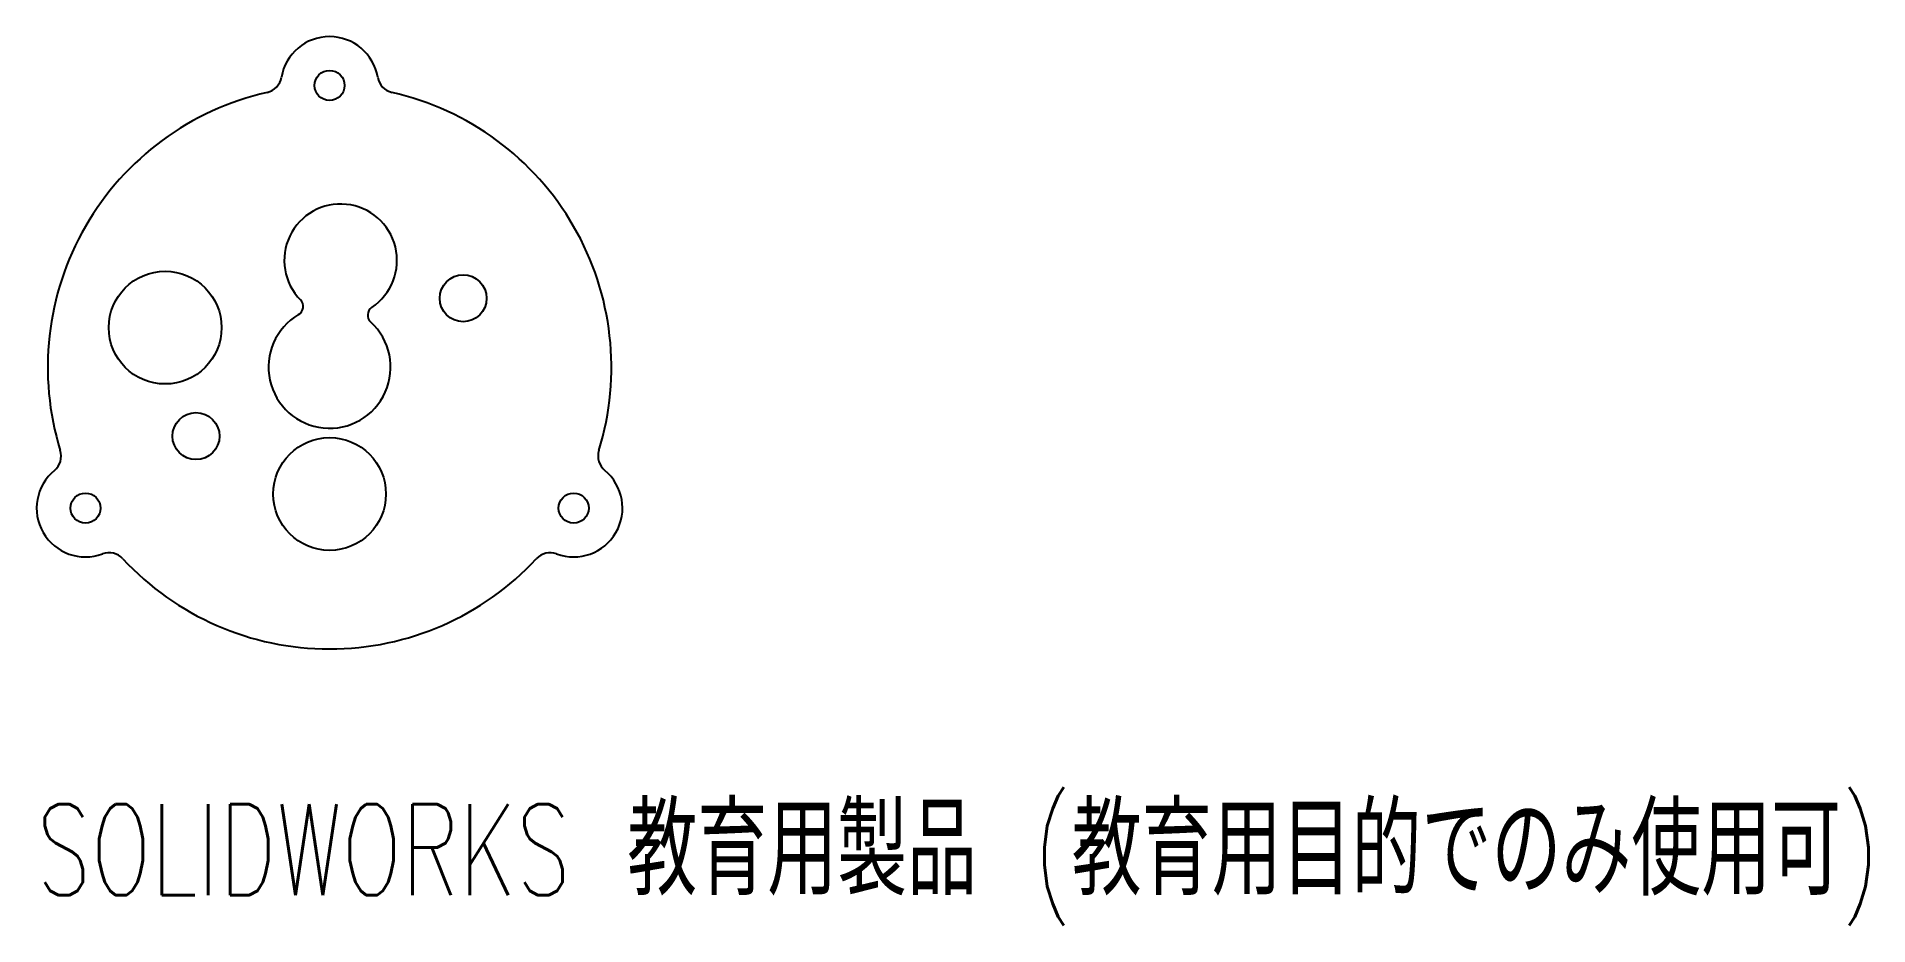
# Model space of a CAD drawing. Header units: millimetres. Extents: x -15.6 to 81.9, y -29.7 to 17.6.
import ezdxf

# ---------------------------------------------------------------- set-up
doc = ezdxf.new("R2010")
doc.units = ezdxf.units.MM
doc.styles.add('SLDTEXTSTYLE0', font='TXT', dxfattribs={"width": 0.7, "bigfont": 'bigfont'})

msp = doc.modelspace()

# ---------------------------------------------------------------- linework, layer by layer
at = {"color": 7, "linetype": 'Continuous', "lineweight": 25}
for centre, radius in [((0, 15), 0.8), ((-8.75, 2.107), 3), ((7.109, 3.669), 1.25), ((-7.109, -3.669), 1.25), ((0, -6.75), 3), ((-12.99, -7.5), 0.8), ((12.99, -7.5), 0.8)]:
    msp.add_circle(centre, radius, dxfattribs=at)
for centre, radius, start, end in [((0, 15), 2.6, 9.61559, 170.38441), ((0, 0), 15, 102.81706, 197.18294), ((-3.549, 15.601), 1, 282.81706, 350.38441), ((3.549, 15.601), 1, 189.61559, 257.18294), ((0, 0), 15, 342.81706, 77.18294), ((0.587, 5.686), 3, 303.62783, 224.57523), ((-1.906, 3.23), 0.5, 300.54315, 44.57523), ((2.526, 2.772), 0.5, 123.62783, 227.6599), ((0, 0), 3.25, 120.54315, 47.6599), ((-15.286, -4.727), 1, 309.61559, 17.18294), ((15.286, -4.727), 1, 162.81706, 230.38441), ((-12.99, -7.5), 2.6, 129.61559, 290.38441), ((12.99, -7.5), 2.6, 249.61559, 50.38441), ((-11.736, -10.875), 1, 42.81706, 110.38441), ((0, 0), 15, 222.81706, 317.18294), ((11.736, -10.875), 1, 69.61559, 137.18294)]:
    msp.add_arc(centre, radius, start, end, dxfattribs=at)

# ---------------------------------------------------------------- texts
at = {"color": 7, "linetype": 'Continuous', "insert": (-15.59, -23.27), "char_height": 4.83362, "attachment_point": 1, "style": 'SLDTEXTSTYLE0'}
msp.add_mtext('SOLIDWORKS 教育用製品 (教育用目的でのみ使用可)', dxfattribs=at)

doc.saveas('drawing.dxf')
